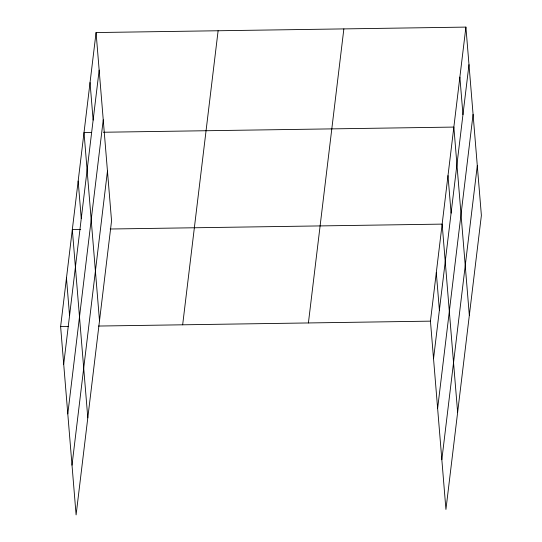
<?xml version="1.0" encoding="UTF-8"?>
<svg xmlns="http://www.w3.org/2000/svg" width="542" height="542" viewBox="0 0 542 542"><rect width="100%" height="100%" fill="white"/><g stroke="black" fill="none" stroke-linecap="round" stroke-linejoin="round"><path stroke-width="0.81" d="M96.07 32.554L111.55 220.851L76.097 514.9L60.616 326.609L96.07 32.554L465.903 27.1L481.384 215.391L445.931 509.446L430.45 321.149L465.903 27.1M63.705 364.163L99.159 70.108M67.797 413.905L103.244 119.857M72.011 465.158L107.458 171.103M182.661 324.807L218.114 30.758M308.405 322.951L343.858 28.902M433.539 358.702L468.986 64.654M437.624 408.451L473.078 114.396M441.838 459.697L477.292 165.649M91.591 132.424L84.017 132.533L99.498 320.823M103.373 132.248L453.85 127.079L469.331 315.369M80.731 229.449L72.316 229.571L87.797 417.862M110.195 229.009L442.15 224.117L457.631 412.408M60.616 326.609L68.19 326.494M98.495 326.047L430.45 321.149M459.873 77.086L462.963 114.647M447.997 175.594L451.086 213.148M436.296 272.633L439.386 310.187M90.04 82.547L93.129 120.1M78.17 181.055L81.253 218.609M66.47 278.087L69.552 315.64"/></g></svg>
